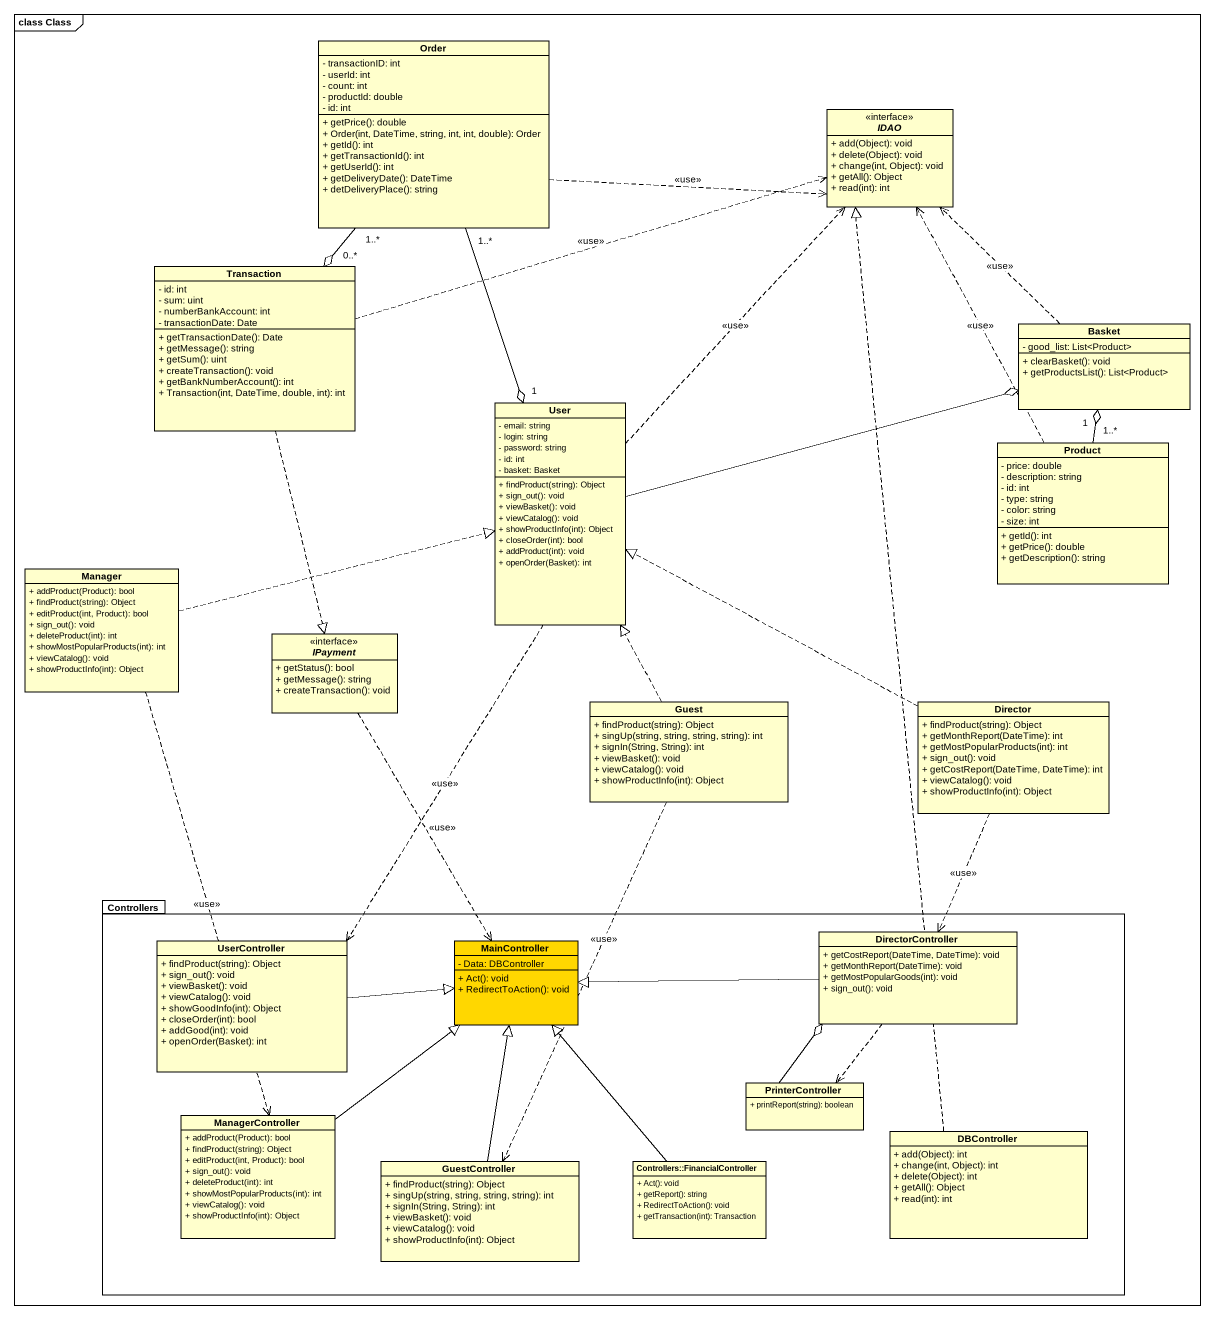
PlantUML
@startuml
mainframe class Class
hide circle
hide empty members
skinparam classAttributeIconSize 0
class Order {
  - transactionID: int
  - userId: int
  - count: int
  - productId: double
  - id: int
  + getPrice(): double
  + Order(int, DateTime, string, int, int, double): Order
  + getId(): int
  + getTransactionId(): int
  + getUserId(): int
  + getDeliveryDate(): DateTime
  + detDeliveryPlace(): string
}
interface IDAO {
  + add(Object): void
  + delete(Object): void
  + change(int, Object): void
  + getAll(): Object
  + read(int): int
}
class Transaction {
  - id: int
  - sum: uint
  - numberBankAccount: int
  - transactionDate: Date
  + getTransactionDate(): Date
  + getMessage(): string
  + getSum(): uint
  + createTransaction(): void
  + getBankNumberAccount(): int
  + Transaction(int, DateTime, double, int): int
}
class Basket {
  - good_list: List<Product>
  + clearBasket(): void
  + getProductsList(): List<Product>
}
class User {
  - email: string
  - login: string
  - password: string
  - id: int
  - basket: Basket
  + findProduct(string): Object
  + sign_out(): void
  + viewBasket(): void
  + viewCatalog(): void
  + showProductInfo(int): Object
  + closeOrder(int): bool
  + addProduct(int): void
  + openOrder(Basket): int
}
class Product {
  - price: double
  - description: string
  - id: int
  - type: string
  - color: string
  - size: int
  + getId(): int
  + getPrice(): double
  + getDescription(): string
}
class Manager {
  + addProduct(Product): bool
  + findProduct(string): Object
  + editProduct(int, Product): bool
  + sign_out(): void
  + deleteProduct(int): int
  + showMostPopularProducts(int): int
  + viewCatalog(): void
  + showProductInfo(int): Object
}
interface IPayment {
  + getStatus(): bool
  + getMessage(): string
  + createTransaction(): void
}
class Guest {
  + findProduct(string): Object
  + singUp(string, string, string, string): int
  + signIn(String, String): int
  + viewBasket(): void
  + viewCatalog(): void
  + showProductInfo(int): Object
}
class Director {
  + findProduct(string): Object
  + getMonthReport(DateTime): int
  + getMostPopularProducts(int): int
  + sign_out(): void
  + getCostReport(DateTime, DateTime): int
  + viewCatalog(): void
  + showProductInfo(int): Object
}
package Controllers {
  class UserController {
    + findProduct(string): Object
    + sign_out(): void
    + viewBasket(): void
    + viewCatalog(): void
    + showGoodInfo(int): Object
    + closeOrder(int): bool
    + addGood(int): void
    + openOrder(Basket): int
  }
  class MainController #FFD700 {
    - Data: DBController
    + Act(): void
    + RedirectToAction(): void
  }
  class DirectorController {
    + getCostReport(DateTime, DateTime): void
    + getMonthReport(DateTime): void
    + getMostPopularGoods(int): void
    + sign_out(): void
  }
  class ManagerController {
    + addProduct(Product): bool
    + findProduct(string): Object
    + editProduct(int, Product): bool
    + sign_out(): void
    + deleteProduct(int): int
    + showMostPopularProducts(int): int
    + viewCatalog(): void
    + showProductInfo(int): Object
  }
  class PrinterController {
    + printReport(string): boolean
  }
  class DBController {
    + add(Object): int
    + change(int, Object): int
    + delete(Object): int
    + getAll(): Object
    + read(int): int
  }
  class GuestController {
    + findProduct(string): Object
    + singUp(string, string, string, string): int
    + signIn(String, String): int
    + viewBasket(): void
    + viewCatalog(): void
    + showProductInfo(int): Object
  }
  class "Controllers::FinancialController" as Controllers_2 {
    + Act(): void
    + getReport(): string
    + RedirectToAction(): void
    + getTransaction(int): Transaction
  }
}
Order .right.> IDAO : <<use>>
Order "1..*" --o "0..*" Transaction
Order "1..*" --o "1" User
Transaction .right.> IDAO : <<use>>
Transaction ..|> IPayment
Basket .up.> IDAO : <<use>>
User .up.> IDAO : <<use>>
User -right-o Basket
User ..> UserController : <<use>>
Product .up.> IDAO : <<use>>
Product "1..*" -up-o "1" Basket
Manager .right.|> User
Manager ..> ManagerController : <<use>>
IPayment ..> MainController : <<use>>
Guest .up.|> User
Guest ..> GuestController : <<use>>
Director .left.|> User
Director ..> DirectorController : <<use>>
UserController -right-|> MainController
DirectorController -left-|> MainController
DirectorController ..> PrinterController
ManagerController -up-|> MainController
PrinterController -up-o DirectorController
DBController .up.|> IDAO
GuestController -up-|> MainController
Controllers_2 -up-|> MainController
@enduml
